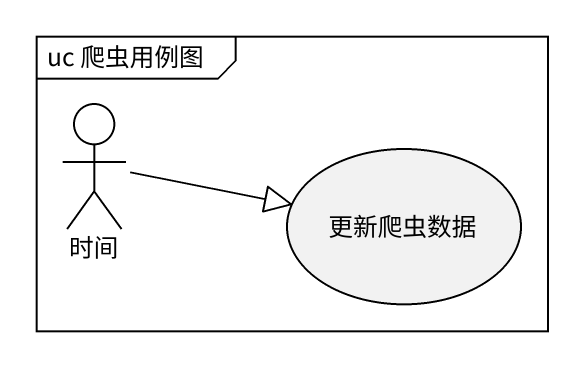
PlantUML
@startuml
mainframe uc 爬虫用例图
actor 时间
usecase 更新爬虫数据
时间 -right-|> 更新爬虫数据
@enduml
